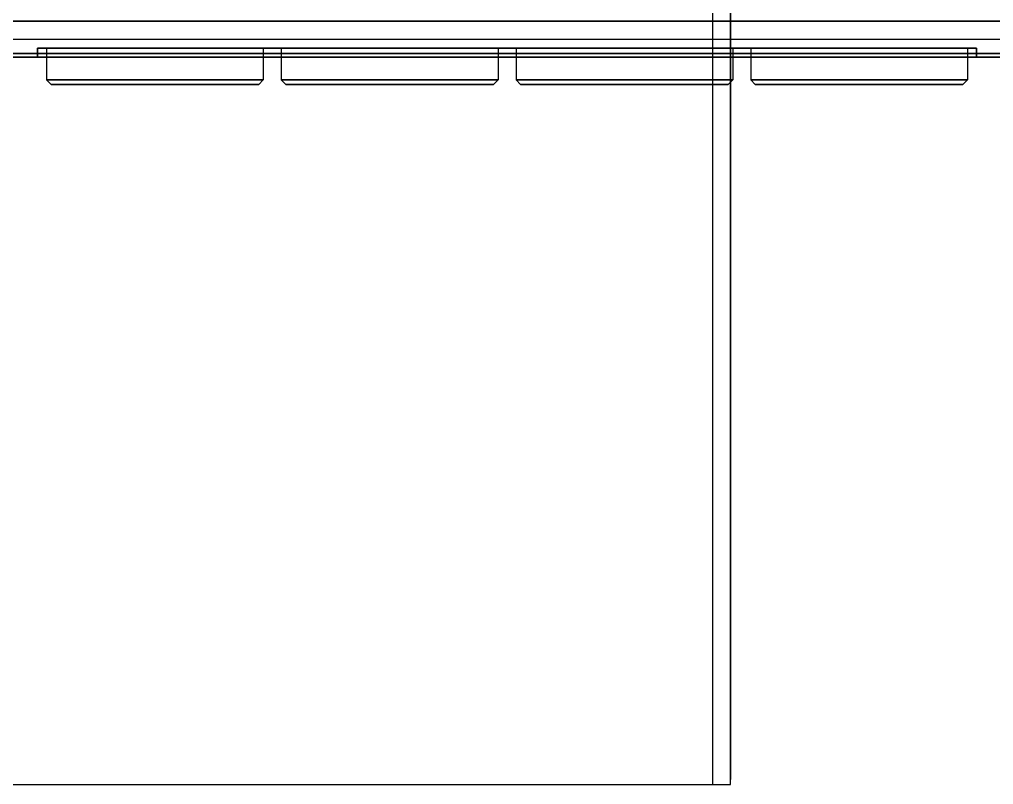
# Model space of a CAD drawing. Extents: x -20.3 to 9, y -60.3 to 4.7.
# Drawn here: x 3.101 to 6.473, y -2.766 to -0.119 of the extents above; entities that cross this region are included whole.
import ezdxf

# ---------------------------------------------------------------- set-up
doc = ezdxf.new("R2010")
doc.units = 0
doc.layers.get('0').update_dxf_attribs({"linetype": 'CONTINUOUS'})

# ---------------------------------------------------------------- blocks, each defined once
blk = doc.blocks.new('*U12')
at = {"color": 1, "extrusion": (2e-16, -1.2e-15, -1)}
for p, q in [((5.5625, 2.7166, -8.4176), (5.5625, -2.7478, -8.4176)), ((-5.5618, -2.7656, -8.4176), (5.5618, -2.7656, -8.4176))]:
    blk.add_line(p, q, dxfattribs=at)
at = {"color": 1, "extrusion": (1, 0, 2e-16)}
blk.add_line((5.5625, 2.7166, -8.4176), (5.5625, -2.7478, -8.4176), dxfattribs=at)
at = {"color": 1, "extrusion": (0, -1, 5e-16)}
for p, q in [((-5.5618, -2.7656, -8.4176), (5.5618, -2.7656, -8.4176)), ((-5.5, -2.7656, -8.3551), (5.5, -2.7656, -8.3551))]:
    blk.add_line(p, q, dxfattribs=at)
at = {"color": 1}
blk.add_line((-5.5, -2.7656, -8.3551), (5.5, -2.7656, -8.3551), dxfattribs=at)
for points in [[(5.5618, -2.7656, -8.4176), (5.5618, -2.7655, -8.4176), (5.5618, -2.7653, -8.4176), (5.5618, -2.7652, -8.4176), (5.5618, -2.7651, -8.4176), (5.5618, -2.7649, -8.4176), (5.5618, -2.7648, -8.4176), (5.5619, -2.7646, -8.4176), (5.5619, -2.7645, -8.4176), (5.5619, -2.7643, -8.4176), (5.5619, -2.7642, -8.4176), (5.5619, -2.764, -8.4176), (5.5619, -2.7639, -8.4176), (5.5619, -2.7637, -8.4176), (5.5619, -2.7636, -8.4176), (5.562, -2.7635, -8.4176), (5.562, -2.7633, -8.4176), (5.562, -2.7632, -8.4176), (5.562, -2.763, -8.4176), (5.562, -2.7629, -8.4176), (5.562, -2.7627, -8.4176), (5.562, -2.7626, -8.4176), (5.562, -2.7624, -8.4176), (5.562, -2.7623, -8.4176), (5.562, -2.7622, -8.4176), (5.562, -2.762, -8.4176), (5.5621, -2.7619, -8.4176), (5.5621, -2.7617, -8.4176), (5.5621, -2.7616, -8.4176), (5.5621, -2.7614, -8.4176), (5.5621, -2.7613, -8.4176), (5.5621, -2.7612, -8.4176), (5.5621, -2.761, -8.4176), (5.5621, -2.7609, -8.4176), (5.5621, -2.7607, -8.4176), (5.5621, -2.7606, -8.4176), (5.5621, -2.7605, -8.4176), (5.5621, -2.7603, -8.4176), (5.5622, -2.7602, -8.4176), (5.5622, -2.76, -8.4176), (5.5622, -2.7599, -8.4176), (5.5622, -2.7597, -8.4176), (5.5622, -2.7596, -8.4176), (5.5622, -2.7595, -8.4176), (5.5622, -2.7593, -8.4176), (5.5622, -2.7592, -8.4176), (5.5622, -2.759, -8.4176), (5.5622, -2.7589, -8.4176), (5.5622, -2.7587, -8.4176), (5.5622, -2.7586, -8.4176), (5.5622, -2.7585, -8.4176), (5.5622, -2.7583, -8.4176), (5.5623, -2.7582, -8.4176), (5.5623, -2.758, -8.4176), (5.5623, -2.7579, -8.4176), (5.5623, -2.7578, -8.4176), (5.5623, -2.7576, -8.4176), (5.5623, -2.7575, -8.4176), (5.5623, -2.7573, -8.4176), (5.5623, -2.7572, -8.4176), (5.5623, -2.757, -8.4176), (5.5623, -2.7569, -8.4176), (5.5623, -2.7568, -8.4176), (5.5623, -2.7566, -8.4176), (5.5623, -2.7565, -8.4176), (5.5623, -2.7563, -8.4176), (5.5623, -2.7562, -8.4176), (5.5624, -2.7561, -8.4176), (5.5624, -2.7559, -8.4176), (5.5624, -2.7558, -8.4176), (5.5624, -2.7556, -8.4176), (5.5624, -2.7555, -8.4176), (5.5624, -2.7553, -8.4176), (5.5624, -2.7552, -8.4176), (5.5624, -2.7551, -8.4176), (5.5624, -2.7549, -8.4176), (5.5624, -2.7548, -8.4176), (5.5624, -2.7547, -8.4176), (5.5624, -2.7545, -8.4176), (5.5624, -2.7544, -8.4176), (5.5624, -2.7542, -8.4176), (5.5624, -2.7541, -8.4176), (5.5624, -2.754, -8.4176), (5.5624, -2.7538, -8.4176), (5.5624, -2.7537, -8.4176), (5.5624, -2.7535, -8.4176), (5.5624, -2.7534, -8.4176), (5.5624, -2.7533, -8.4176), (5.5624, -2.7531, -8.4176), (5.5624, -2.753, -8.4176), (5.5624, -2.7529, -8.4176), (5.5625, -2.7527, -8.4176), (5.5625, -2.7526, -8.4176), (5.5625, -2.7524, -8.4176), (5.5625, -2.7523, -8.4176), (5.5625, -2.7522, -8.4176), (5.5625, -2.752, -8.4176), (5.5625, -2.7519, -8.4176), (5.5625, -2.7517, -8.4176), (5.5625, -2.7516, -8.4176), (5.5625, -2.7515, -8.4176), (5.5625, -2.7513, -8.4176), (5.5625, -2.7512, -8.4176), (5.5625, -2.7511, -8.4176), (5.5625, -2.7509, -8.4176), (5.5625, -2.7508, -8.4176), (5.5625, -2.7506, -8.4176), (5.5625, -2.7505, -8.4176), (5.5625, -2.7504, -8.4176), (5.5625, -2.7502, -8.4176), (5.5625, -2.7501, -8.4176), (5.5625, -2.75, -8.4176), (5.5625, -2.7498, -8.4176), (5.5625, -2.7497, -8.4176), (5.5625, -2.7496, -8.4176), (5.5625, -2.7494, -8.4176), (5.5625, -2.7493, -8.4176), (5.5625, -2.7492, -8.4176), (5.5625, -2.749, -8.4176), (5.5625, -2.7489, -8.4176), (5.5625, -2.7487, -8.4176), (5.5625, -2.7486, -8.4176), (5.5625, -2.7485, -8.4176), (5.5625, -2.7483, -8.4176), (5.5625, -2.7482, -8.4176), (5.5625, -2.7481, -8.4176), (5.5625, -2.7479, -8.4176), (5.5625, -2.7478, -8.4176)], [(5.5618, -2.7656, -8.4176), (5.5618, -2.7655, -8.4176), (5.5618, -2.7653, -8.4176), (5.5618, -2.7652, -8.4176), (5.5618, -2.7651, -8.4176), (5.5618, -2.7649, -8.4176), (5.5618, -2.7648, -8.4176), (5.5619, -2.7646, -8.4176), (5.5619, -2.7645, -8.4176), (5.5619, -2.7643, -8.4176), (5.5619, -2.7642, -8.4176), (5.5619, -2.764, -8.4176), (5.5619, -2.7639, -8.4176), (5.5619, -2.7637, -8.4176), (5.5619, -2.7636, -8.4176), (5.562, -2.7635, -8.4176), (5.562, -2.7633, -8.4176), (5.562, -2.7632, -8.4176), (5.562, -2.763, -8.4176), (5.562, -2.7629, -8.4176), (5.562, -2.7627, -8.4176), (5.562, -2.7626, -8.4176), (5.562, -2.7624, -8.4176), (5.562, -2.7623, -8.4176), (5.562, -2.7622, -8.4176), (5.562, -2.762, -8.4176), (5.5621, -2.7619, -8.4176), (5.5621, -2.7617, -8.4176), (5.5621, -2.7616, -8.4176), (5.5621, -2.7614, -8.4176), (5.5621, -2.7613, -8.4176), (5.5621, -2.7612, -8.4176), (5.5621, -2.761, -8.4176), (5.5621, -2.7609, -8.4176), (5.5621, -2.7607, -8.4176), (5.5621, -2.7606, -8.4176), (5.5621, -2.7605, -8.4176), (5.5621, -2.7603, -8.4176), (5.5622, -2.7602, -8.4176), (5.5622, -2.76, -8.4176), (5.5622, -2.7599, -8.4176), (5.5622, -2.7597, -8.4176), (5.5622, -2.7596, -8.4176), (5.5622, -2.7595, -8.4176), (5.5622, -2.7593, -8.4176), (5.5622, -2.7592, -8.4176), (5.5622, -2.759, -8.4176), (5.5622, -2.7589, -8.4176), (5.5622, -2.7587, -8.4176), (5.5622, -2.7586, -8.4176), (5.5622, -2.7585, -8.4176), (5.5622, -2.7583, -8.4176), (5.5623, -2.7582, -8.4176), (5.5623, -2.758, -8.4176), (5.5623, -2.7579, -8.4176), (5.5623, -2.7578, -8.4176), (5.5623, -2.7576, -8.4176), (5.5623, -2.7575, -8.4176), (5.5623, -2.7573, -8.4176), (5.5623, -2.7572, -8.4176), (5.5623, -2.757, -8.4176), (5.5623, -2.7569, -8.4176), (5.5623, -2.7568, -8.4176), (5.5623, -2.7566, -8.4176), (5.5623, -2.7565, -8.4176), (5.5623, -2.7563, -8.4176), (5.5623, -2.7562, -8.4176), (5.5624, -2.7561, -8.4176), (5.5624, -2.7559, -8.4176), (5.5624, -2.7558, -8.4176), (5.5624, -2.7556, -8.4176), (5.5624, -2.7555, -8.4176), (5.5624, -2.7553, -8.4176), (5.5624, -2.7552, -8.4176), (5.5624, -2.7551, -8.4176), (5.5624, -2.7549, -8.4176), (5.5624, -2.7548, -8.4176), (5.5624, -2.7547, -8.4176), (5.5624, -2.7545, -8.4176), (5.5624, -2.7544, -8.4176), (5.5624, -2.7542, -8.4176), (5.5624, -2.7541, -8.4176), (5.5624, -2.754, -8.4176), (5.5624, -2.7538, -8.4176), (5.5624, -2.7537, -8.4176), (5.5624, -2.7535, -8.4176), (5.5624, -2.7534, -8.4176), (5.5624, -2.7533, -8.4176), (5.5624, -2.7531, -8.4176), (5.5624, -2.753, -8.4176), (5.5624, -2.7529, -8.4176), (5.5625, -2.7527, -8.4176), (5.5625, -2.7526, -8.4176), (5.5625, -2.7524, -8.4176), (5.5625, -2.7523, -8.4176), (5.5625, -2.7522, -8.4176), (5.5625, -2.752, -8.4176), (5.5625, -2.7519, -8.4176), (5.5625, -2.7517, -8.4176), (5.5625, -2.7516, -8.4176), (5.5625, -2.7515, -8.4176), (5.5625, -2.7513, -8.4176), (5.5625, -2.7512, -8.4176), (5.5625, -2.7511, -8.4176), (5.5625, -2.7509, -8.4176), (5.5625, -2.7508, -8.4176), (5.5625, -2.7506, -8.4176), (5.5625, -2.7505, -8.4176), (5.5625, -2.7504, -8.4176), (5.5625, -2.7502, -8.4176), (5.5625, -2.7501, -8.4176), (5.5625, -2.75, -8.4176), (5.5625, -2.7498, -8.4176), (5.5625, -2.7497, -8.4176), (5.5625, -2.7496, -8.4176), (5.5625, -2.7494, -8.4176), (5.5625, -2.7493, -8.4176), (5.5625, -2.7492, -8.4176), (5.5625, -2.749, -8.4176), (5.5625, -2.7489, -8.4176), (5.5625, -2.7487, -8.4176), (5.5625, -2.7486, -8.4176), (5.5625, -2.7485, -8.4176), (5.5625, -2.7483, -8.4176), (5.5625, -2.7482, -8.4176), (5.5625, -2.7481, -8.4176), (5.5625, -2.7479, -8.4176), (5.5625, -2.7478, -8.4176)], [(5.5, -2.7656, -8.3551), (5.5003, -2.7656, -8.3551), (5.5006, -2.7656, -8.3551), (5.5009, -2.7656, -8.3551), (5.5011, -2.7656, -8.3551), (5.5014, -2.7656, -8.3551), (5.5017, -2.7656, -8.3552), (5.502, -2.7656, -8.3552), (5.5023, -2.7656, -8.3552), (5.5026, -2.7656, -8.3552), (5.5029, -2.7656, -8.3552), (5.5032, -2.7656, -8.3552), (5.5035, -2.7656, -8.3552), (5.5038, -2.7656, -8.3553), (5.5041, -2.7656, -8.3553), (5.5044, -2.7656, -8.3553), (5.5047, -2.7656, -8.3553), (5.505, -2.7656, -8.3554), (5.5053, -2.7656, -8.3554), (5.5056, -2.7656, -8.3554), (5.5059, -2.7656, -8.3555), (5.5062, -2.7656, -8.3555), (5.5065, -2.7656, -8.3556), (5.5068, -2.7656, -8.3556), (5.5071, -2.7656, -8.3556), (5.5074, -2.7656, -8.3557), (5.5077, -2.7656, -8.3557), (5.508, -2.7656, -8.3558), (5.5083, -2.7656, -8.3558), (5.5086, -2.7656, -8.3559), (5.5089, -2.7656, -8.3559), (5.5092, -2.7656, -8.356), (5.5095, -2.7656, -8.356), (5.5098, -2.7656, -8.3561), (5.5101, -2.7656, -8.3561), (5.5104, -2.7656, -8.3562), (5.5107, -2.7656, -8.3563), (5.511, -2.7656, -8.3563), (5.5113, -2.7656, -8.3564), (5.5116, -2.7656, -8.3565), (5.5119, -2.7656, -8.3565), (5.5122, -2.7656, -8.3566), (5.5125, -2.7656, -8.3567), (5.5128, -2.7656, -8.3567), (5.5131, -2.7656, -8.3568), (5.5134, -2.7656, -8.3569), (5.5137, -2.7656, -8.357), (5.514, -2.7656, -8.357), (5.5143, -2.7656, -8.3571), (5.5146, -2.7656, -8.3572), (5.5149, -2.7656, -8.3573), (5.5152, -2.7656, -8.3574), (5.5155, -2.7656, -8.3575), (5.5158, -2.7656, -8.3575), (5.516, -2.7656, -8.3576), (5.5163, -2.7656, -8.3577), (5.5166, -2.7656, -8.3578), (5.5169, -2.7656, -8.3579), (5.5172, -2.7656, -8.358), (5.5175, -2.7656, -8.3581), (5.5178, -2.7656, -8.3582), (5.5181, -2.7656, -8.3583), (5.5183, -2.7656, -8.3584), (5.5186, -2.7656, -8.3585), (5.5189, -2.7656, -8.3586), (5.5192, -2.7656, -8.3587), (5.5195, -2.7656, -8.3588), (5.5197, -2.7656, -8.3589), (5.52, -2.7656, -8.359), (5.5203, -2.7656, -8.3591), (5.5206, -2.7656, -8.3592), (5.5208, -2.7656, -8.3593), (5.5211, -2.7656, -8.3594), (5.5214, -2.7656, -8.3596), (5.5216, -2.7656, -8.3597), (5.5219, -2.7656, -8.3598), (5.5222, -2.7656, -8.3599), (5.5224, -2.7656, -8.36), (5.5227, -2.7656, -8.3601), (5.5229, -2.7656, -8.3602), (5.5232, -2.7656, -8.3604), (5.5235, -2.7656, -8.3605), (5.5237, -2.7656, -8.3606), (5.524, -2.7656, -8.3607), (5.5242, -2.7656, -8.3609), (5.5245, -2.7656, -8.361), (5.5248, -2.7656, -8.3611), (5.525, -2.7656, -8.3613), (5.5253, -2.7656, -8.3614), (5.5255, -2.7656, -8.3615), (5.5258, -2.7656, -8.3617), (5.526, -2.7656, -8.3618), (5.5263, -2.7656, -8.362), (5.5266, -2.7656, -8.3621), (5.5268, -2.7656, -8.3623), (5.5271, -2.7656, -8.3624), (5.5274, -2.7656, -8.3626), (5.5276, -2.7656, -8.3627), (5.5279, -2.7656, -8.3629), (5.5281, -2.7656, -8.363), (5.5284, -2.7656, -8.3632), (5.5286, -2.7656, -8.3633), (5.5289, -2.7656, -8.3635), (5.5291, -2.7656, -8.3637), (5.5294, -2.7656, -8.3638), (5.5297, -2.7656, -8.364), (5.5299, -2.7656, -8.3642), (5.5302, -2.7656, -8.3643), (5.5304, -2.7656, -8.3645), (5.5307, -2.7656, -8.3647), (5.5309, -2.7656, -8.3648), (5.5312, -2.7656, -8.365), (5.5315, -2.7656, -8.3652), (5.5317, -2.7656, -8.3654), (5.532, -2.7656, -8.3655), (5.5322, -2.7656, -8.3657), (5.5325, -2.7656, -8.3659), (5.5327, -2.7656, -8.3661), (5.533, -2.7656, -8.3663), (5.5332, -2.7656, -8.3664), (5.5335, -2.7656, -8.3666), (5.5337, -2.7656, -8.3668), (5.5339, -2.7656, -8.367), (5.5342, -2.7656, -8.3672), (5.5344, -2.7656, -8.3674), (5.5347, -2.7656, -8.3676), (5.5349, -2.7656, -8.3677), (5.5352, -2.7656, -8.3679), (5.5354, -2.7656, -8.3681), (5.5357, -2.7656, -8.3683), (5.5359, -2.7656, -8.3685), (5.5361, -2.7656, -8.3687), (5.5364, -2.7656, -8.3689), (5.5366, -2.7656, -8.3691), (5.5368, -2.7656, -8.3693), (5.5371, -2.7656, -8.3695), (5.5373, -2.7656, -8.3697), (5.5375, -2.7656, -8.3699), (5.5377, -2.7656, -8.3701), (5.538, -2.7656, -8.3703), (5.5382, -2.7656, -8.3705), (5.5384, -2.7656, -8.3707), (5.5386, -2.7656, -8.3709), (5.5389, -2.7656, -8.3711), (5.5391, -2.7656, -8.3713), (5.5393, -2.7656, -8.3715), (5.5395, -2.7656, -8.3717), (5.5397, -2.7656, -8.3719), (5.54, -2.7656, -8.3721), (5.5402, -2.7656, -8.3724), (5.5404, -2.7656, -8.3726), (5.5406, -2.7656, -8.3728), (5.5408, -2.7656, -8.373), (5.541, -2.7656, -8.3732), (5.5412, -2.7656, -8.3734), (5.5414, -2.7656, -8.3736), (5.5416, -2.7656, -8.3738), (5.5418, -2.7656, -8.374), (5.542, -2.7656, -8.3742), (5.5422, -2.7656, -8.3744), (5.5424, -2.7656, -8.3746), (5.5426, -2.7656, -8.3749), (5.5428, -2.7656, -8.3751), (5.543, -2.7656, -8.3753), (5.5432, -2.7656, -8.3755), (5.5434, -2.7656, -8.3757), (5.5436, -2.7656, -8.3759), (5.5437, -2.7656, -8.3761), (5.5439, -2.7656, -8.3764), (5.5441, -2.7656, -8.3766), (5.5443, -2.7656, -8.3768), (5.5445, -2.7656, -8.377), (5.5447, -2.7656, -8.3772), (5.5449, -2.7656, -8.3775), (5.545, -2.7656, -8.3777), (5.5452, -2.7656, -8.3779), (5.5454, -2.7656, -8.3782), (5.5456, -2.7656, -8.3784), (5.5458, -2.7656, -8.3786), (5.546, -2.7656, -8.3789), (5.5461, -2.7656, -8.3791), (5.5463, -2.7656, -8.3793), (5.5465, -2.7656, -8.3796), (5.5467, -2.7656, -8.3798), (5.5469, -2.7656, -8.3801), (5.547, -2.7656, -8.3803), (5.5472, -2.7656, -8.3806), (5.5474, -2.7656, -8.3808), (5.5476, -2.7656, -8.3811), (5.5477, -2.7656, -8.3813), (5.5479, -2.7656, -8.3816), (5.5481, -2.7656, -8.3818), (5.5483, -2.7656, -8.382), (5.5484, -2.7656, -8.3823), (5.5486, -2.7656, -8.3826), (5.5488, -2.7656, -8.3828), (5.549, -2.7656, -8.3831), (5.5491, -2.7656, -8.3833), (5.5493, -2.7656, -8.3836), (5.5495, -2.7656, -8.3838), (5.5496, -2.7656, -8.3841), (5.5498, -2.7656, -8.3844), (5.55, -2.7656, -8.3846), (5.5501, -2.7656, -8.3849), (5.5503, -2.7656, -8.3851), (5.5505, -2.7656, -8.3854), (5.5506, -2.7656, -8.3857), (5.5508, -2.7656, -8.3859), (5.5509, -2.7656, -8.3862), (5.5511, -2.7656, -8.3865), (5.5513, -2.7656, -8.3867), (5.5514, -2.7656, -8.387), (5.5516, -2.7656, -8.3873), (5.5517, -2.7656, -8.3875), (5.5519, -2.7656, -8.3878), (5.552, -2.7656, -8.3881), (5.5522, -2.7656, -8.3883), (5.5523, -2.7656, -8.3886), (5.5525, -2.7656, -8.3889), (5.5526, -2.7656, -8.3891), (5.5528, -2.7656, -8.3894), (5.5529, -2.7656, -8.3897), (5.5531, -2.7656, -8.39), (5.5532, -2.7656, -8.3902), (5.5534, -2.7656, -8.3905), (5.5535, -2.7656, -8.3908), (5.5536, -2.7656, -8.391), (5.5538, -2.7656, -8.3913), (5.5539, -2.7656, -8.3916), (5.5541, -2.7656, -8.3918), (5.5542, -2.7656, -8.3921), (5.5543, -2.7656, -8.3924), (5.5545, -2.7656, -8.3927), (5.5546, -2.7656, -8.3929), (5.5547, -2.7656, -8.3932), (5.5549, -2.7656, -8.3935), (5.555, -2.7656, -8.3938), (5.5551, -2.7656, -8.394), (5.5552, -2.7656, -8.3943), (5.5553, -2.7656, -8.3946), (5.5555, -2.7656, -8.3948), (5.5556, -2.7656, -8.3951), (5.5557, -2.7656, -8.3954), (5.5558, -2.7656, -8.3956), (5.556, -2.7656, -8.3959), (5.5561, -2.7656, -8.3962), (5.5562, -2.7656, -8.3965), (5.5563, -2.7656, -8.3967), (5.5564, -2.7656, -8.397), (5.5565, -2.7656, -8.3973), (5.5566, -2.7656, -8.3975), (5.5567, -2.7656, -8.3978), (5.5568, -2.7656, -8.3981), (5.5569, -2.7656, -8.3983), (5.557, -2.7656, -8.3986), (5.5571, -2.7656, -8.3989), (5.5572, -2.7656, -8.3991), (5.5573, -2.7656, -8.3994), (5.5574, -2.7656, -8.3997), (5.5575, -2.7656, -8.3999), (5.5576, -2.7656, -8.4002), (5.5577, -2.7656, -8.4005), (5.5578, -2.7656, -8.4008), (5.5579, -2.7656, -8.401), (5.558, -2.7656, -8.4013), (5.5581, -2.7656, -8.4016), (5.5582, -2.7656, -8.4019), (5.5583, -2.7656, -8.4021), (5.5584, -2.7656, -8.4024), (5.5585, -2.7656, -8.4027), (5.5586, -2.7656, -8.403), (5.5586, -2.7656, -8.4033), (5.5587, -2.7656, -8.4035), (5.5588, -2.7656, -8.4038), (5.5589, -2.7656, -8.4041), (5.559, -2.7656, -8.4044), (5.5591, -2.7656, -8.4047), (5.5592, -2.7656, -8.405), (5.5592, -2.7656, -8.4053), (5.5593, -2.7656, -8.4056), (5.5594, -2.7656, -8.4059), (5.5595, -2.7656, -8.4062), (5.5596, -2.7656, -8.4064), (5.5596, -2.7656, -8.4067), (5.5597, -2.7656, -8.407), (5.5598, -2.7656, -8.4073), (5.5599, -2.7656, -8.4076), (5.5599, -2.7656, -8.4079), (5.56, -2.7656, -8.4082), (5.5601, -2.7656, -8.4085), (5.5602, -2.7656, -8.4088), (5.5602, -2.7656, -8.4091), (5.5603, -2.7656, -8.4094), (5.5604, -2.7656, -8.4097), (5.5604, -2.7656, -8.41), (5.5605, -2.7656, -8.4103), (5.5606, -2.7656, -8.4106), (5.5606, -2.7656, -8.4109), (5.5607, -2.7656, -8.4112), (5.5608, -2.7656, -8.4115), (5.5608, -2.7656, -8.4118), (5.5609, -2.7656, -8.4121), (5.5609, -2.7656, -8.4124), (5.561, -2.7656, -8.4127), (5.5611, -2.7656, -8.413), (5.5611, -2.7656, -8.4133), (5.5612, -2.7656, -8.4137), (5.5612, -2.7656, -8.4139), (5.5613, -2.7656, -8.4143), (5.5613, -2.7656, -8.4146), (5.5614, -2.7656, -8.4149), (5.5614, -2.7656, -8.4152), (5.5615, -2.7656, -8.4155), (5.5615, -2.7656, -8.4158), (5.5616, -2.7656, -8.4161), (5.5616, -2.7656, -8.4164), (5.5617, -2.7656, -8.4167), (5.5617, -2.7656, -8.417), (5.5617, -2.7656, -8.4173), (5.5618, -2.7656, -8.4176)], [(5.5, -2.7656, -8.3551), (5.5003, -2.7656, -8.3551), (5.5006, -2.7656, -8.3551), (5.5009, -2.7656, -8.3551), (5.5011, -2.7656, -8.3551), (5.5014, -2.7656, -8.3551), (5.5017, -2.7656, -8.3552), (5.502, -2.7656, -8.3552), (5.5023, -2.7656, -8.3552), (5.5026, -2.7656, -8.3552), (5.5029, -2.7656, -8.3552), (5.5032, -2.7656, -8.3552), (5.5035, -2.7656, -8.3552), (5.5038, -2.7656, -8.3553), (5.5041, -2.7656, -8.3553), (5.5044, -2.7656, -8.3553), (5.5047, -2.7656, -8.3553), (5.505, -2.7656, -8.3554), (5.5053, -2.7656, -8.3554), (5.5056, -2.7656, -8.3554), (5.5059, -2.7656, -8.3555), (5.5062, -2.7656, -8.3555), (5.5065, -2.7656, -8.3556), (5.5068, -2.7656, -8.3556), (5.5071, -2.7656, -8.3556), (5.5074, -2.7656, -8.3557), (5.5077, -2.7656, -8.3557), (5.508, -2.7656, -8.3558), (5.5083, -2.7656, -8.3558), (5.5086, -2.7656, -8.3559), (5.5089, -2.7656, -8.3559), (5.5092, -2.7656, -8.356), (5.5095, -2.7656, -8.356), (5.5098, -2.7656, -8.3561), (5.5101, -2.7656, -8.3561), (5.5104, -2.7656, -8.3562), (5.5107, -2.7656, -8.3563), (5.511, -2.7656, -8.3563), (5.5113, -2.7656, -8.3564), (5.5116, -2.7656, -8.3565), (5.5119, -2.7656, -8.3565), (5.5122, -2.7656, -8.3566), (5.5125, -2.7656, -8.3567), (5.5128, -2.7656, -8.3567), (5.5131, -2.7656, -8.3568), (5.5134, -2.7656, -8.3569), (5.5137, -2.7656, -8.357), (5.514, -2.7656, -8.357), (5.5143, -2.7656, -8.3571), (5.5146, -2.7656, -8.3572), (5.5149, -2.7656, -8.3573), (5.5152, -2.7656, -8.3574), (5.5155, -2.7656, -8.3575), (5.5158, -2.7656, -8.3575), (5.516, -2.7656, -8.3576), (5.5163, -2.7656, -8.3577), (5.5166, -2.7656, -8.3578), (5.5169, -2.7656, -8.3579), (5.5172, -2.7656, -8.358), (5.5175, -2.7656, -8.3581), (5.5178, -2.7656, -8.3582), (5.5181, -2.7656, -8.3583), (5.5183, -2.7656, -8.3584), (5.5186, -2.7656, -8.3585), (5.5189, -2.7656, -8.3586), (5.5192, -2.7656, -8.3587), (5.5195, -2.7656, -8.3588), (5.5197, -2.7656, -8.3589), (5.52, -2.7656, -8.359), (5.5203, -2.7656, -8.3591), (5.5206, -2.7656, -8.3592), (5.5208, -2.7656, -8.3593), (5.5211, -2.7656, -8.3594), (5.5214, -2.7656, -8.3596), (5.5216, -2.7656, -8.3597), (5.5219, -2.7656, -8.3598), (5.5222, -2.7656, -8.3599), (5.5224, -2.7656, -8.36), (5.5227, -2.7656, -8.3601), (5.5229, -2.7656, -8.3602), (5.5232, -2.7656, -8.3604), (5.5235, -2.7656, -8.3605), (5.5237, -2.7656, -8.3606), (5.524, -2.7656, -8.3607), (5.5242, -2.7656, -8.3609), (5.5245, -2.7656, -8.361), (5.5248, -2.7656, -8.3611), (5.525, -2.7656, -8.3613), (5.5253, -2.7656, -8.3614), (5.5255, -2.7656, -8.3615), (5.5258, -2.7656, -8.3617), (5.526, -2.7656, -8.3618), (5.5263, -2.7656, -8.362), (5.5266, -2.7656, -8.3621), (5.5268, -2.7656, -8.3623), (5.5271, -2.7656, -8.3624), (5.5274, -2.7656, -8.3626), (5.5276, -2.7656, -8.3627), (5.5279, -2.7656, -8.3629), (5.5281, -2.7656, -8.363), (5.5284, -2.7656, -8.3632), (5.5286, -2.7656, -8.3633), (5.5289, -2.7656, -8.3635), (5.5291, -2.7656, -8.3637), (5.5294, -2.7656, -8.3638), (5.5297, -2.7656, -8.364), (5.5299, -2.7656, -8.3642), (5.5302, -2.7656, -8.3643), (5.5304, -2.7656, -8.3645), (5.5307, -2.7656, -8.3647), (5.5309, -2.7656, -8.3648), (5.5312, -2.7656, -8.365), (5.5315, -2.7656, -8.3652), (5.5317, -2.7656, -8.3654), (5.532, -2.7656, -8.3655), (5.5322, -2.7656, -8.3657), (5.5325, -2.7656, -8.3659), (5.5327, -2.7656, -8.3661), (5.533, -2.7656, -8.3663), (5.5332, -2.7656, -8.3664), (5.5335, -2.7656, -8.3666), (5.5337, -2.7656, -8.3668), (5.5339, -2.7656, -8.367), (5.5342, -2.7656, -8.3672), (5.5344, -2.7656, -8.3674), (5.5347, -2.7656, -8.3676), (5.5349, -2.7656, -8.3677), (5.5352, -2.7656, -8.3679), (5.5354, -2.7656, -8.3681), (5.5357, -2.7656, -8.3683), (5.5359, -2.7656, -8.3685), (5.5361, -2.7656, -8.3687), (5.5364, -2.7656, -8.3689), (5.5366, -2.7656, -8.3691), (5.5368, -2.7656, -8.3693), (5.5371, -2.7656, -8.3695), (5.5373, -2.7656, -8.3697), (5.5375, -2.7656, -8.3699), (5.5377, -2.7656, -8.3701), (5.538, -2.7656, -8.3703), (5.5382, -2.7656, -8.3705), (5.5384, -2.7656, -8.3707), (5.5386, -2.7656, -8.3709), (5.5389, -2.7656, -8.3711), (5.5391, -2.7656, -8.3713), (5.5393, -2.7656, -8.3715), (5.5395, -2.7656, -8.3717), (5.5397, -2.7656, -8.3719), (5.54, -2.7656, -8.3721), (5.5402, -2.7656, -8.3724), (5.5404, -2.7656, -8.3726), (5.5406, -2.7656, -8.3728), (5.5408, -2.7656, -8.373), (5.541, -2.7656, -8.3732), (5.5412, -2.7656, -8.3734), (5.5414, -2.7656, -8.3736), (5.5416, -2.7656, -8.3738), (5.5418, -2.7656, -8.374), (5.542, -2.7656, -8.3742), (5.5422, -2.7656, -8.3744), (5.5424, -2.7656, -8.3746), (5.5426, -2.7656, -8.3749), (5.5428, -2.7656, -8.3751), (5.543, -2.7656, -8.3753), (5.5432, -2.7656, -8.3755), (5.5434, -2.7656, -8.3757), (5.5436, -2.7656, -8.3759), (5.5437, -2.7656, -8.3761), (5.5439, -2.7656, -8.3764), (5.5441, -2.7656, -8.3766), (5.5443, -2.7656, -8.3768), (5.5445, -2.7656, -8.377), (5.5447, -2.7656, -8.3772), (5.5449, -2.7656, -8.3775), (5.545, -2.7656, -8.3777), (5.5452, -2.7656, -8.3779), (5.5454, -2.7656, -8.3782), (5.5456, -2.7656, -8.3784), (5.5458, -2.7656, -8.3786), (5.546, -2.7656, -8.3789), (5.5461, -2.7656, -8.3791), (5.5463, -2.7656, -8.3793), (5.5465, -2.7656, -8.3796), (5.5467, -2.7656, -8.3798), (5.5469, -2.7656, -8.3801), (5.547, -2.7656, -8.3803), (5.5472, -2.7656, -8.3806), (5.5474, -2.7656, -8.3808), (5.5476, -2.7656, -8.3811), (5.5477, -2.7656, -8.3813), (5.5479, -2.7656, -8.3816), (5.5481, -2.7656, -8.3818), (5.5483, -2.7656, -8.382), (5.5484, -2.7656, -8.3823), (5.5486, -2.7656, -8.3826), (5.5488, -2.7656, -8.3828), (5.549, -2.7656, -8.3831), (5.5491, -2.7656, -8.3833), (5.5493, -2.7656, -8.3836), (5.5495, -2.7656, -8.3838), (5.5496, -2.7656, -8.3841), (5.5498, -2.7656, -8.3844), (5.55, -2.7656, -8.3846), (5.5501, -2.7656, -8.3849), (5.5503, -2.7656, -8.3851), (5.5505, -2.7656, -8.3854), (5.5506, -2.7656, -8.3857), (5.5508, -2.7656, -8.3859), (5.5509, -2.7656, -8.3862), (5.5511, -2.7656, -8.3865), (5.5513, -2.7656, -8.3867), (5.5514, -2.7656, -8.387), (5.5516, -2.7656, -8.3873), (5.5517, -2.7656, -8.3875), (5.5519, -2.7656, -8.3878), (5.552, -2.7656, -8.3881), (5.5522, -2.7656, -8.3883), (5.5523, -2.7656, -8.3886), (5.5525, -2.7656, -8.3889), (5.5526, -2.7656, -8.3891), (5.5528, -2.7656, -8.3894), (5.5529, -2.7656, -8.3897), (5.5531, -2.7656, -8.39), (5.5532, -2.7656, -8.3902), (5.5534, -2.7656, -8.3905), (5.5535, -2.7656, -8.3908), (5.5536, -2.7656, -8.391), (5.5538, -2.7656, -8.3913), (5.5539, -2.7656, -8.3916), (5.5541, -2.7656, -8.3918), (5.5542, -2.7656, -8.3921), (5.5543, -2.7656, -8.3924), (5.5545, -2.7656, -8.3927), (5.5546, -2.7656, -8.3929), (5.5547, -2.7656, -8.3932), (5.5549, -2.7656, -8.3935), (5.555, -2.7656, -8.3938), (5.5551, -2.7656, -8.394), (5.5552, -2.7656, -8.3943), (5.5553, -2.7656, -8.3946), (5.5555, -2.7656, -8.3948), (5.5556, -2.7656, -8.3951), (5.5557, -2.7656, -8.3954), (5.5558, -2.7656, -8.3956), (5.556, -2.7656, -8.3959), (5.5561, -2.7656, -8.3962), (5.5562, -2.7656, -8.3965), (5.5563, -2.7656, -8.3967), (5.5564, -2.7656, -8.397), (5.5565, -2.7656, -8.3973), (5.5566, -2.7656, -8.3975), (5.5567, -2.7656, -8.3978), (5.5568, -2.7656, -8.3981), (5.5569, -2.7656, -8.3983), (5.557, -2.7656, -8.3986), (5.5571, -2.7656, -8.3989), (5.5572, -2.7656, -8.3991), (5.5573, -2.7656, -8.3994), (5.5574, -2.7656, -8.3997), (5.5575, -2.7656, -8.3999), (5.5576, -2.7656, -8.4002), (5.5577, -2.7656, -8.4005), (5.5578, -2.7656, -8.4008), (5.5579, -2.7656, -8.401), (5.558, -2.7656, -8.4013), (5.5581, -2.7656, -8.4016), (5.5582, -2.7656, -8.4019), (5.5583, -2.7656, -8.4021), (5.5584, -2.7656, -8.4024), (5.5585, -2.7656, -8.4027), (5.5586, -2.7656, -8.403), (5.5586, -2.7656, -8.4033), (5.5587, -2.7656, -8.4035), (5.5588, -2.7656, -8.4038), (5.5589, -2.7656, -8.4041), (5.559, -2.7656, -8.4044), (5.5591, -2.7656, -8.4047), (5.5592, -2.7656, -8.405), (5.5592, -2.7656, -8.4053), (5.5593, -2.7656, -8.4056), (5.5594, -2.7656, -8.4059), (5.5595, -2.7656, -8.4062), (5.5596, -2.7656, -8.4064), (5.5596, -2.7656, -8.4067), (5.5597, -2.7656, -8.407), (5.5598, -2.7656, -8.4073), (5.5599, -2.7656, -8.4076), (5.5599, -2.7656, -8.4079), (5.56, -2.7656, -8.4082), (5.5601, -2.7656, -8.4085), (5.5602, -2.7656, -8.4088), (5.5602, -2.7656, -8.4091), (5.5603, -2.7656, -8.4094), (5.5604, -2.7656, -8.4097), (5.5604, -2.7656, -8.41), (5.5605, -2.7656, -8.4103), (5.5606, -2.7656, -8.4106), (5.5606, -2.7656, -8.4109), (5.5607, -2.7656, -8.4112), (5.5608, -2.7656, -8.4115), (5.5608, -2.7656, -8.4118), (5.5609, -2.7656, -8.4121), (5.5609, -2.7656, -8.4124), (5.561, -2.7656, -8.4127), (5.5611, -2.7656, -8.413), (5.5611, -2.7656, -8.4133), (5.5612, -2.7656, -8.4137), (5.5612, -2.7656, -8.4139), (5.5613, -2.7656, -8.4143), (5.5613, -2.7656, -8.4146), (5.5614, -2.7656, -8.4149), (5.5614, -2.7656, -8.4152), (5.5615, -2.7656, -8.4155), (5.5615, -2.7656, -8.4158), (5.5616, -2.7656, -8.4161), (5.5616, -2.7656, -8.4164), (5.5617, -2.7656, -8.4167), (5.5617, -2.7656, -8.417), (5.5617, -2.7656, -8.4173), (5.5618, -2.7656, -8.4176)]]:
    blk.add_polyline3d(points, dxfattribs=at)
at = {"color": 1, "extrusion": (1, 0, 2e-16)}
for centre, radius, start, end in [((-0.0156, -12.8045, 5.5), 5.2306, 58.2813, 121.7187), ((-0.0156, -12.8045, 5.5), 5.2306, 58.2813, 121.7187), ((-0.0156, -12.8045, 5.5625), 5.1681, 58.085, 121.915)]:
    blk.add_arc(centre, radius, start, end, dxfattribs=at)
at = {"color": 1, "extrusion": (-1, 0, -2e-16)}
blk.add_arc((0.0156, -12.8045, -5.5625), 5.1681, 58.085, 121.915, dxfattribs=at)
blk = doc.blocks.new('*U15')
for p, q in [((3.19505, -0.21875, -6.09375), (3.94505, -0.21875, -6.09375)), ((3.19505, -0.21875, -6.09375), (3.19505, -0.328125, -6.09375)), ((3.94505, -0.21875, -6.09375), (3.94505, -0.328125, -6.09375)), ((3.94505, -0.328125, -6.09375), (3.19505, -0.328125, -6.09375))]:
    blk.add_line(p, q)
at = {"extrusion": (4.7e-15, -7e-16, -1)}
for p, q in [((3.19505, -0.21875, -6.21875), (3.19505, -0.328125, -6.21875)), ((3.19505, -0.21875, -6.21875), (3.94505, -0.21875, -6.21875)), ((3.94505, -0.21875, -6.21875), (3.94505, -0.328125, -6.21875)), ((3.19505, -0.328125, -6.21875), (3.94505, -0.328125, -6.21875))]:
    blk.add_line(p, q, dxfattribs=at)
at = {"extrusion": (-1, 0, 0)}
for p, q in [((3.19505, -0.21875, -6.09375), (3.19505, -0.328125, -6.09375)), ((3.19505, -0.21875, -6.09375), (3.19505, -0.21875, -6.21875)), ((3.19505, -0.21875, -6.21875), (3.19505, -0.328125, -6.21875)), ((3.19505, -0.328125, -6.09375), (3.19505, -0.328125, -6.21875))]:
    blk.add_line(p, q, dxfattribs=at)
at = {"extrusion": (0, 1, -7e-16)}
for p, q in [((3.19505, -0.21875, -6.09375), (3.19505, -0.21875, -6.21875)), ((3.19505, -0.21875, -6.09375), (3.94505, -0.21875, -6.09375)), ((3.19505, -0.21875, -6.21875), (3.94505, -0.21875, -6.21875)), ((3.94505, -0.21875, -6.09375), (3.94505, -0.21875, -6.21875))]:
    blk.add_line(p, q, dxfattribs=at)
at = {"extrusion": (1, 0, 0)}
for p, q in [((3.94505, -0.21875, -6.21875), (3.94505, -0.328125, -6.21875)), ((3.94505, -0.21875, -6.09375), (3.94505, -0.21875, -6.21875)), ((3.94505, -0.21875, -6.09375), (3.94505, -0.328125, -6.09375)), ((3.94505, -0.328125, -6.21875), (3.94505, -0.328125, -6.09375))]:
    blk.add_line(p, q, dxfattribs=at)
at = {"extrusion": (-0.707107, -0.707107, 5e-16)}
for p, q in [((3.210675, -0.34375, -6.109375), (3.19505, -0.328125, -6.09375)), ((3.210675, -0.34375, -6.203125), (3.19505, -0.328125, -6.21875)), ((3.19505, -0.328125, -6.09375), (3.19505, -0.328125, -6.21875)), ((3.210675, -0.34375, -6.203125), (3.210675, -0.34375, -6.109375))]:
    blk.add_line(p, q, dxfattribs=at)
at = {"extrusion": (-3.3e-15, -0.707107, 0.707107)}
for p, q in [((3.210675, -0.34375, -6.109375), (3.19505, -0.328125, -6.09375)), ((3.94505, -0.328125, -6.09375), (3.19505, -0.328125, -6.09375)), ((3.929425, -0.34375, -6.109375), (3.94505, -0.328125, -6.09375)), ((3.210675, -0.34375, -6.109375), (3.929425, -0.34375, -6.109375))]:
    blk.add_line(p, q, dxfattribs=at)
at = {"extrusion": (3.3e-15, -0.707107, -0.707107)}
for p, q in [((3.210675, -0.34375, -6.203125), (3.19505, -0.328125, -6.21875)), ((3.19505, -0.328125, -6.21875), (3.94505, -0.328125, -6.21875)), ((3.929425, -0.34375, -6.203125), (3.94505, -0.328125, -6.21875)), ((3.929425, -0.34375, -6.203125), (3.210675, -0.34375, -6.203125))]:
    blk.add_line(p, q, dxfattribs=at)
at = {"extrusion": (0.707107, -0.707107, 5e-16)}
for p, q in [((3.929425, -0.34375, -6.203125), (3.94505, -0.328125, -6.21875)), ((3.929425, -0.34375, -6.109375), (3.94505, -0.328125, -6.09375)), ((3.94505, -0.328125, -6.21875), (3.94505, -0.328125, -6.09375)), ((3.929425, -0.34375, -6.109375), (3.929425, -0.34375, -6.203125))]:
    blk.add_line(p, q, dxfattribs=at)
at = {"extrusion": (0, -1, 7e-16)}
for p, q in [((3.210675, -0.34375, -6.203125), (3.210675, -0.34375, -6.109375)), ((3.929425, -0.34375, -6.203125), (3.210675, -0.34375, -6.203125)), ((3.210675, -0.34375, -6.109375), (3.929425, -0.34375, -6.109375)), ((3.929425, -0.34375, -6.109375), (3.929425, -0.34375, -6.203125))]:
    blk.add_line(p, q, dxfattribs=at)
blk = doc.blocks.new('*U16')
for p, q in [((4.00755, -0.21875, -6.09375), (4.75755, -0.21875, -6.09375)), ((4.00755, -0.21875, -6.09375), (4.00755, -0.328125, -6.09375)), ((4.75755, -0.21875, -6.09375), (4.75755, -0.328125, -6.09375)), ((4.75755, -0.328125, -6.09375), (4.00755, -0.328125, -6.09375))]:
    blk.add_line(p, q)
at = {"extrusion": (-4.7e-15, -7e-16, -1)}
for p, q in [((4.00755, -0.21875, -6.21875), (4.00755, -0.328125, -6.21875)), ((4.00755, -0.21875, -6.21875), (4.75755, -0.21875, -6.21875)), ((4.75755, -0.21875, -6.21875), (4.75755, -0.328125, -6.21875)), ((4.00755, -0.328125, -6.21875), (4.75755, -0.328125, -6.21875))]:
    blk.add_line(p, q, dxfattribs=at)
at = {"extrusion": (-1, 0, 0)}
for p, q in [((4.00755, -0.21875, -6.09375), (4.00755, -0.328125, -6.09375)), ((4.00755, -0.21875, -6.09375), (4.00755, -0.21875, -6.21875)), ((4.00755, -0.21875, -6.21875), (4.00755, -0.328125, -6.21875)), ((4.00755, -0.328125, -6.09375), (4.00755, -0.328125, -6.21875))]:
    blk.add_line(p, q, dxfattribs=at)
at = {"extrusion": (0, 1, -7e-16)}
for p, q in [((4.00755, -0.21875, -6.09375), (4.00755, -0.21875, -6.21875)), ((4.00755, -0.21875, -6.09375), (4.75755, -0.21875, -6.09375)), ((4.00755, -0.21875, -6.21875), (4.75755, -0.21875, -6.21875)), ((4.75755, -0.21875, -6.09375), (4.75755, -0.21875, -6.21875))]:
    blk.add_line(p, q, dxfattribs=at)
at = {"extrusion": (1, 0, 0)}
for p, q in [((4.75755, -0.21875, -6.21875), (4.75755, -0.328125, -6.21875)), ((4.75755, -0.21875, -6.09375), (4.75755, -0.21875, -6.21875)), ((4.75755, -0.21875, -6.09375), (4.75755, -0.328125, -6.09375)), ((4.75755, -0.328125, -6.21875), (4.75755, -0.328125, -6.09375))]:
    blk.add_line(p, q, dxfattribs=at)
at = {"extrusion": (-0.707107, -0.707107, 5e-16)}
for p, q in [((4.023175, -0.34375, -6.109375), (4.00755, -0.328125, -6.09375)), ((4.023175, -0.34375, -6.203125), (4.00755, -0.328125, -6.21875)), ((4.00755, -0.328125, -6.09375), (4.00755, -0.328125, -6.21875)), ((4.023175, -0.34375, -6.203125), (4.023175, -0.34375, -6.109375))]:
    blk.add_line(p, q, dxfattribs=at)
at = {"extrusion": (3.3e-15, -0.707107, 0.707107)}
for p, q in [((4.023175, -0.34375, -6.109375), (4.00755, -0.328125, -6.09375)), ((4.75755, -0.328125, -6.09375), (4.00755, -0.328125, -6.09375)), ((4.741925, -0.34375, -6.109375), (4.75755, -0.328125, -6.09375)), ((4.023175, -0.34375, -6.109375), (4.741925, -0.34375, -6.109375))]:
    blk.add_line(p, q, dxfattribs=at)
at = {"extrusion": (-3.3e-15, -0.707107, -0.707107)}
for p, q in [((4.023175, -0.34375, -6.203125), (4.00755, -0.328125, -6.21875)), ((4.00755, -0.328125, -6.21875), (4.75755, -0.328125, -6.21875)), ((4.741925, -0.34375, -6.203125), (4.75755, -0.328125, -6.21875)), ((4.741925, -0.34375, -6.203125), (4.023175, -0.34375, -6.203125))]:
    blk.add_line(p, q, dxfattribs=at)
at = {"extrusion": (0.707107, -0.707107, 5e-16)}
for p, q in [((4.741925, -0.34375, -6.203125), (4.75755, -0.328125, -6.21875)), ((4.741925, -0.34375, -6.109375), (4.75755, -0.328125, -6.09375)), ((4.75755, -0.328125, -6.21875), (4.75755, -0.328125, -6.09375)), ((4.741925, -0.34375, -6.109375), (4.741925, -0.34375, -6.203125))]:
    blk.add_line(p, q, dxfattribs=at)
at = {"extrusion": (0, -1, 7e-16)}
for p, q in [((4.023175, -0.34375, -6.203125), (4.023175, -0.34375, -6.109375)), ((4.741925, -0.34375, -6.203125), (4.023175, -0.34375, -6.203125)), ((4.023175, -0.34375, -6.109375), (4.741925, -0.34375, -6.109375)), ((4.741925, -0.34375, -6.109375), (4.741925, -0.34375, -6.203125))]:
    blk.add_line(p, q, dxfattribs=at)
blk = doc.blocks.new('*U17')
for p, q in [((4.82005, -0.21875, -6.09375), (5.57005, -0.21875, -6.09375)), ((4.82005, -0.21875, -6.09375), (4.82005, -0.328125, -6.09375)), ((5.57005, -0.21875, -6.09375), (5.57005, -0.328125, -6.09375)), ((5.57005, -0.328125, -6.09375), (4.82005, -0.328125, -6.09375))]:
    blk.add_line(p, q)
at = {"extrusion": (-4.7e-15, -7e-16, -1)}
for p, q in [((4.82005, -0.21875, -6.21875), (4.82005, -0.328125, -6.21875)), ((4.82005, -0.21875, -6.21875), (5.57005, -0.21875, -6.21875)), ((5.57005, -0.21875, -6.21875), (5.57005, -0.328125, -6.21875)), ((4.82005, -0.328125, -6.21875), (5.57005, -0.328125, -6.21875))]:
    blk.add_line(p, q, dxfattribs=at)
at = {"extrusion": (-1, 0, 1.137e-13)}
for p, q in [((4.82005, -0.21875, -6.09375), (4.82005, -0.328125, -6.09375)), ((4.82005, -0.21875, -6.09375), (4.82005, -0.21875, -6.21875)), ((4.82005, -0.21875, -6.21875), (4.82005, -0.328125, -6.21875)), ((4.82005, -0.328125, -6.09375), (4.82005, -0.328125, -6.21875))]:
    blk.add_line(p, q, dxfattribs=at)
at = {"extrusion": (0, 1, -7e-16)}
for p, q in [((4.82005, -0.21875, -6.09375), (4.82005, -0.21875, -6.21875)), ((4.82005, -0.21875, -6.09375), (5.57005, -0.21875, -6.09375)), ((4.82005, -0.21875, -6.21875), (5.57005, -0.21875, -6.21875)), ((5.57005, -0.21875, -6.09375), (5.57005, -0.21875, -6.21875))]:
    blk.add_line(p, q, dxfattribs=at)
at = {"extrusion": (1, 0, -1.137e-13)}
for p, q in [((5.57005, -0.21875, -6.21875), (5.57005, -0.328125, -6.21875)), ((5.57005, -0.21875, -6.09375), (5.57005, -0.21875, -6.21875)), ((5.57005, -0.21875, -6.09375), (5.57005, -0.328125, -6.09375)), ((5.57005, -0.328125, -6.21875), (5.57005, -0.328125, -6.09375))]:
    blk.add_line(p, q, dxfattribs=at)
at = {"extrusion": (-0.707107, -0.707107, 8.09e-14)}
for p, q in [((4.835675, -0.34375, -6.109375), (4.82005, -0.328125, -6.09375)), ((4.835675, -0.34375, -6.203125), (4.82005, -0.328125, -6.21875)), ((4.82005, -0.328125, -6.09375), (4.82005, -0.328125, -6.21875)), ((4.835675, -0.34375, -6.203125), (4.835675, -0.34375, -6.109375))]:
    blk.add_line(p, q, dxfattribs=at)
at = {"extrusion": (3.3e-15, -0.707107, 0.707107)}
for p, q in [((4.835675, -0.34375, -6.109375), (4.82005, -0.328125, -6.09375)), ((5.57005, -0.328125, -6.09375), (4.82005, -0.328125, -6.09375)), ((5.554425, -0.34375, -6.109375), (5.57005, -0.328125, -6.09375)), ((4.835675, -0.34375, -6.109375), (5.554425, -0.34375, -6.109375))]:
    blk.add_line(p, q, dxfattribs=at)
at = {"extrusion": (-3.3e-15, -0.707107, -0.707107)}
for p, q in [((4.835675, -0.34375, -6.203125), (4.82005, -0.328125, -6.21875)), ((4.82005, -0.328125, -6.21875), (5.57005, -0.328125, -6.21875)), ((5.554425, -0.34375, -6.203125), (5.57005, -0.328125, -6.21875)), ((5.554425, -0.34375, -6.203125), (4.835675, -0.34375, -6.203125))]:
    blk.add_line(p, q, dxfattribs=at)
at = {"extrusion": (0.707107, -0.707107, -7.99e-14)}
for p, q in [((5.554425, -0.34375, -6.203125), (5.57005, -0.328125, -6.21875)), ((5.554425, -0.34375, -6.109375), (5.57005, -0.328125, -6.09375)), ((5.57005, -0.328125, -6.21875), (5.57005, -0.328125, -6.09375)), ((5.554425, -0.34375, -6.109375), (5.554425, -0.34375, -6.203125))]:
    blk.add_line(p, q, dxfattribs=at)
at = {"extrusion": (0, -1, 7e-16)}
for p, q in [((4.835675, -0.34375, -6.203125), (4.835675, -0.34375, -6.109375)), ((5.554425, -0.34375, -6.203125), (4.835675, -0.34375, -6.203125)), ((4.835675, -0.34375, -6.109375), (5.554425, -0.34375, -6.109375)), ((5.554425, -0.34375, -6.109375), (5.554425, -0.34375, -6.203125))]:
    blk.add_line(p, q, dxfattribs=at)
blk = doc.blocks.new('*U18')
for p, q in [((5.63255, -0.21875, -6.09375), (6.38255, -0.21875, -6.09375)), ((5.63255, -0.21875, -6.09375), (5.63255, -0.328125, -6.09375)), ((6.38255, -0.21875, -6.09375), (6.38255, -0.328125, -6.09375)), ((6.38255, -0.328125, -6.09375), (5.63255, -0.328125, -6.09375))]:
    blk.add_line(p, q)
at = {"extrusion": (4.7e-15, -7e-16, -1)}
for p, q in [((5.63255, -0.21875, -6.21875), (5.63255, -0.328125, -6.21875)), ((5.63255, -0.21875, -6.21875), (6.38255, -0.21875, -6.21875)), ((6.38255, -0.21875, -6.21875), (6.38255, -0.328125, -6.21875)), ((5.63255, -0.328125, -6.21875), (6.38255, -0.328125, -6.21875))]:
    blk.add_line(p, q, dxfattribs=at)
at = {"extrusion": (-1, 0, 0)}
for p, q in [((5.63255, -0.21875, -6.09375), (5.63255, -0.328125, -6.09375)), ((5.63255, -0.21875, -6.09375), (5.63255, -0.21875, -6.21875)), ((5.63255, -0.21875, -6.21875), (5.63255, -0.328125, -6.21875)), ((5.63255, -0.328125, -6.09375), (5.63255, -0.328125, -6.21875))]:
    blk.add_line(p, q, dxfattribs=at)
at = {"extrusion": (0, 1, -7e-16)}
for p, q in [((5.63255, -0.21875, -6.09375), (5.63255, -0.21875, -6.21875)), ((5.63255, -0.21875, -6.09375), (6.38255, -0.21875, -6.09375)), ((5.63255, -0.21875, -6.21875), (6.38255, -0.21875, -6.21875)), ((6.38255, -0.21875, -6.09375), (6.38255, -0.21875, -6.21875))]:
    blk.add_line(p, q, dxfattribs=at)
at = {"extrusion": (1, 0, -1.137e-13)}
for p, q in [((6.38255, -0.21875, -6.21875), (6.38255, -0.328125, -6.21875)), ((6.38255, -0.21875, -6.09375), (6.38255, -0.21875, -6.21875)), ((6.38255, -0.21875, -6.09375), (6.38255, -0.328125, -6.09375)), ((6.38255, -0.328125, -6.21875), (6.38255, -0.328125, -6.09375))]:
    blk.add_line(p, q, dxfattribs=at)
at = {"extrusion": (-0.707107, -0.707107, 5e-16)}
for p, q in [((5.648175, -0.34375, -6.109375), (5.63255, -0.328125, -6.09375)), ((5.648175, -0.34375, -6.203125), (5.63255, -0.328125, -6.21875)), ((5.63255, -0.328125, -6.09375), (5.63255, -0.328125, -6.21875)), ((5.648175, -0.34375, -6.203125), (5.648175, -0.34375, -6.109375))]:
    blk.add_line(p, q, dxfattribs=at)
at = {"extrusion": (0, -0.707107, 0.707107)}
for p, q in [((5.648175, -0.34375, -6.109375), (5.63255, -0.328125, -6.09375)), ((6.38255, -0.328125, -6.09375), (5.63255, -0.328125, -6.09375)), ((6.366925, -0.34375, -6.109375), (6.38255, -0.328125, -6.09375)), ((5.648175, -0.34375, -6.109375), (6.366925, -0.34375, -6.109375))]:
    blk.add_line(p, q, dxfattribs=at)
at = {"extrusion": (3.3e-15, -0.707107, -0.707107)}
for p, q in [((5.648175, -0.34375, -6.203125), (5.63255, -0.328125, -6.21875)), ((5.63255, -0.328125, -6.21875), (6.38255, -0.328125, -6.21875)), ((6.366925, -0.34375, -6.203125), (6.38255, -0.328125, -6.21875)), ((6.366925, -0.34375, -6.203125), (5.648175, -0.34375, -6.203125))]:
    blk.add_line(p, q, dxfattribs=at)
at = {"extrusion": (0.707107, -0.707107, -7.99e-14)}
for p, q in [((6.366925, -0.34375, -6.203125), (6.38255, -0.328125, -6.21875)), ((6.366925, -0.34375, -6.109375), (6.38255, -0.328125, -6.09375)), ((6.38255, -0.328125, -6.21875), (6.38255, -0.328125, -6.09375)), ((6.366925, -0.34375, -6.109375), (6.366925, -0.34375, -6.203125))]:
    blk.add_line(p, q, dxfattribs=at)
at = {"extrusion": (0, -1, 7e-16)}
for p, q in [((5.648175, -0.34375, -6.203125), (5.648175, -0.34375, -6.109375)), ((6.366925, -0.34375, -6.203125), (5.648175, -0.34375, -6.203125)), ((5.648175, -0.34375, -6.109375), (6.366925, -0.34375, -6.109375)), ((6.366925, -0.34375, -6.109375), (6.366925, -0.34375, -6.203125))]:
    blk.add_line(p, q, dxfattribs=at)
blk = doc.blocks.new('*U20')
at = {"color": 1}
for p, q in [((-8.5313, -0.125, -6.6562), (8.5312, -0.125, -6.6562)), ((8.5312, -0.125, 6.6562), (-8.5313, -0.125, 6.6562)), ((8.5312, -0.125, 6.6562), (-8.5313, -0.125, 6.6562)), ((3.1638, -0.2188, -6.25), (6.4138, -0.2188, -6.25)), ((3.1638, -0.25, -6.25), (3.1638, -0.2188, -6.25)), ((6.4138, -0.2188, -6.25), (6.4138, -0.25, -6.25)), ((8.5312, -0.25, -6.5312), (-8.5313, -0.25, -6.5312)), ((-8.5313, -0.25, 6.5312), (8.5312, -0.25, 6.5312)), ((6.4138, -0.25, -6.25), (3.1638, -0.25, -6.25))]:
    blk.add_line(p, q, dxfattribs=at)
at = {"color": 1, "extrusion": (0, 0, -1)}
for p, q in [((-8.5313, -0.125, -6.6562), (8.5312, -0.125, -6.6562)), ((6.4138, -0.2188, -6.0625), (3.1638, -0.2188, -6.0625)), ((3.1638, -0.2188, -6.0625), (3.1638, -0.25, -6.0625)), ((6.4138, -0.25, -6.0625), (6.4138, -0.2188, -6.0625)), ((3.1638, -0.25, -6.0625), (6.4138, -0.25, -6.0625))]:
    blk.add_line(p, q, dxfattribs=at)
at = {"color": 1, "extrusion": (1, 0, 0)}
for p, q in [((3.1638, -0.2188, -6.0625), (3.1638, -0.2188, -6.25)), ((3.1638, -0.2188, -6.0625), (3.1638, -0.25, -6.0625)), ((3.1638, -0.25, -6.25), (3.1638, -0.2188, -6.25)), ((3.1638, -0.25, -6.25), (3.1638, -0.25, -6.0625))]:
    blk.add_line(p, q, dxfattribs=at)
at = {"color": 1, "extrusion": (0, -1, 0)}
for p, q in [((6.4138, -0.2188, -6.0625), (3.1638, -0.2188, -6.0625)), ((3.1638, -0.2188, -6.25), (6.4138, -0.2188, -6.25)), ((3.1638, -0.2188, -6.0625), (3.1638, -0.2188, -6.25)), ((6.4138, -0.2188, -6.0625), (6.4138, -0.2188, -6.25)), ((8.5312, -0.25, -6.5312), (-8.5313, -0.25, -6.5312)), ((-8.5313, -0.25, 6.5312), (8.5312, -0.25, 6.5312)), ((7.7438, -0.25, 5.748), (-7.7438, -0.25, 5.748)), ((-7.7438, -0.25, -5.748), (7.7438, -0.25, -5.748)), ((6.4138, -0.25, -6.25), (3.1638, -0.25, -6.25)), ((3.1638, -0.25, -6.25), (3.1638, -0.25, -6.0625)), ((3.1638, -0.25, -6.0625), (6.4138, -0.25, -6.0625)), ((6.4138, -0.25, -6.0625), (6.4138, -0.25, -6.25))]:
    blk.add_line(p, q, dxfattribs=at)
at = {"color": 1, "extrusion": (-1, 0, 0)}
for p, q in [((6.4138, -0.25, -6.0625), (6.4138, -0.2188, -6.0625)), ((6.4138, -0.2188, -6.25), (6.4138, -0.25, -6.25)), ((6.4138, -0.2188, -6.0625), (6.4138, -0.2188, -6.25)), ((6.4138, -0.25, -6.0625), (6.4138, -0.25, -6.25))]:
    blk.add_line(p, q, dxfattribs=at)
at = {"color": 1, "extrusion": (0, -0.866025, -0.5)}
for p, q in [((7.7438, -0.25, 5.748), (-7.7438, -0.25, 5.748)), ((-7.6662, -0.2365, 5.7246), (7.6662, -0.2365, 5.7246))]:
    blk.add_line(p, q, dxfattribs=at)
at = {"color": 1, "extrusion": (0, -0.866025, 0.5)}
for p, q in [((-7.7438, -0.25, -5.748), (7.7438, -0.25, -5.748)), ((7.6662, -0.2365, -5.7246), (-7.6662, -0.2365, -5.7246))]:
    blk.add_line(p, q, dxfattribs=at)
at = {"color": 1, "extrusion": (-1e-16, -0.5, 0.866025)}
blk.add_line((7.6662, -0.2365, -5.7246), (-7.6662, -0.2365, -5.7246), dxfattribs=at)
at = {"color": 1, "extrusion": (-1e-16, -0.5, -0.866025)}
blk.add_line((-7.6662, -0.2365, 5.7246), (7.6662, -0.2365, 5.7246), dxfattribs=at)

msp = doc.modelspace()

# ---------------------------------------------------------------- linework, layer by layer
at = {"extrusion": (0, -1, 2e-16)}
for p, q in [((-8.9808, -0.1875, 6.8558), (8.9808, -0.1875, 6.8558)), ((-8.9808, -0.1875, -8.7109), (8.9808, -0.1875, -8.7109))]:
    msp.add_line(p, q, dxfattribs=at)

# ---------------------------------------------------------------- block references
for name in ['*U12', '*U20', '*U15', '*U16', '*U17', '*U18']:
    msp.add_blockref(name, (0, 0))

doc.saveas('drawing.dxf')
